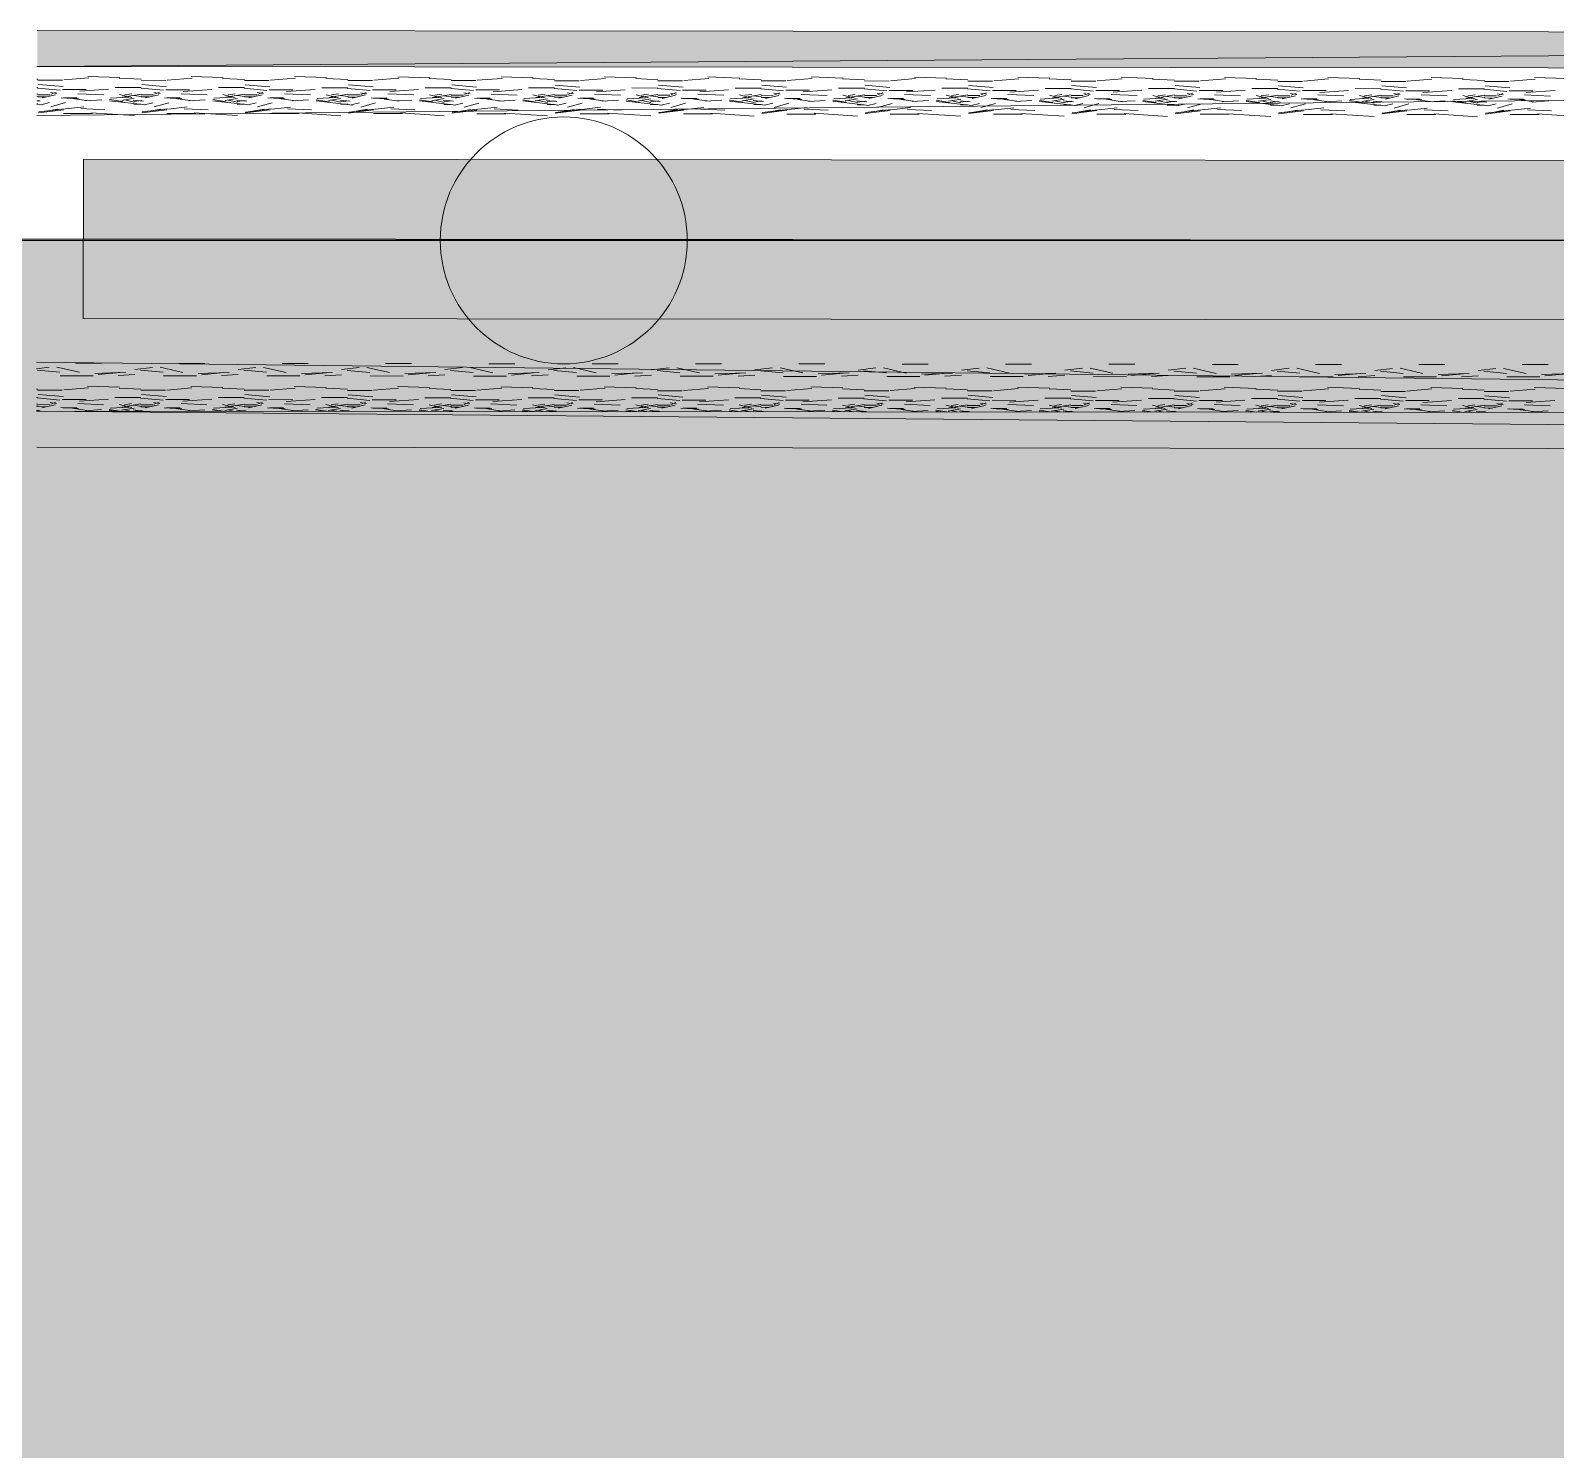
# Model space of a CAD drawing. Header units: inches. Extents: x -957 to 3394, y -3 to 3008.
# Drawn here: x 622.55 to 637.29, y 2172.7 to 2186.42 of the extents above; entities that cross this region are included whole.
import ezdxf

# ---------------------------------------------------------------- set-up
doc = ezdxf.new("R2010")
doc.units = ezdxf.units.IN
doc.header["$MEASUREMENT"] = 0
for name, color, linetype in [('hatches', 7, 'Continuous'), ('PDF_0', 7, 'Continuous'), ('PDF_GROUND', 7, 'Continuous')]:
    doc.layers.add(name, color=color, linetype=linetype)

msp = doc.modelspace()

# ---------------------------------------------------------------- hatches: boundary and pattern name
at = {"layer": 'hatches', "true_color": 0x000000}
h = msp.add_hatch(color=18, dxfattribs=at)
h.dxf.hatch_style = 1
h.paths.add_polyline_path([(423.822, 2184.391), (423.822, 1866.726), (660.591, 1866.726), (660.591, 2184.391)])
h.paths.add_polyline_path([(648.591, 2172.391), (648.591, 1878.726), (435.822, 1878.726), (435.822, 2172.391)], flags=16)

# ---------------------------------------------------------------- linework, layer by layer
at = {"layer": 'PDF_0', "lineweight": 0}
for points in [[(622.614, 2186.421), (666.447, 2186.383), (622.614, 2186.071)], [(622.61, 2186.071), (666.447, 2186.034), (622.609, 2185.599)], [(622.61, 2185.95), (622.619, 2185.95)], [(622.619, 2185.94), (622.859, 2185.939)], [(622.872, 2185.942), (623.112, 2185.962)], [(623.103, 2185.977), (623.413, 2185.967)], [(623.408, 2185.959), (623.618, 2185.949)], [(623.618, 2185.939), (623.858, 2185.938)], [(623.871, 2185.941), (624.111, 2185.961)], [(624.102, 2185.976), (624.412, 2185.966)], [(624.407, 2185.958), (624.617, 2185.948)], [(624.617, 2185.938), (624.856, 2185.938)], [(624.87, 2185.94), (625.11, 2185.96)], [(625.101, 2185.975), (625.411, 2185.965)], [(625.406, 2185.958), (625.616, 2185.947)], [(625.616, 2185.937), (625.855, 2185.937)], [(625.869, 2185.94), (626.109, 2185.959)], [(626.1, 2185.974), (626.409, 2185.964)], [(626.405, 2185.957), (626.615, 2185.947)], [(626.615, 2185.936), (626.854, 2185.936)], [(626.868, 2185.939), (627.108, 2185.958)], [(627.099, 2185.973), (627.408, 2185.963)], [(627.404, 2185.956), (627.614, 2185.946)], [(627.614, 2185.935), (627.853, 2185.935)], [(627.867, 2185.938), (628.107, 2185.958)], [(628.098, 2185.973), (628.407, 2185.962)], [(628.403, 2185.955), (628.613, 2185.945)], [(628.613, 2185.934), (628.852, 2185.934)], [(628.866, 2185.937), (629.106, 2185.957)], [(629.097, 2185.972), (629.406, 2185.961)], [(629.402, 2185.954), (629.612, 2185.944)], [(629.612, 2185.934), (629.851, 2185.933)], [(629.865, 2185.936), (630.105, 2185.956)], [(630.096, 2185.971), (630.405, 2185.961)], [(630.401, 2185.953), (630.611, 2185.943)], [(630.611, 2185.933), (630.85, 2185.932)], [(630.864, 2185.935), (631.104, 2185.955)], [(631.095, 2185.97), (631.404, 2185.96)], [(631.4, 2185.952), (631.61, 2185.942)], [(631.61, 2185.932), (631.849, 2185.932)], [(631.863, 2185.934), (632.103, 2185.954)], [(632.094, 2185.969), (632.403, 2185.959)], [(632.399, 2185.952), (632.609, 2185.942)], [(632.609, 2185.931), (632.848, 2185.931)], [(632.862, 2185.934), (633.102, 2185.953)], [(633.093, 2185.968), (633.402, 2185.958)], [(633.398, 2185.951), (633.608, 2185.941)], [(633.608, 2185.93), (633.847, 2185.93)], [(633.861, 2185.933), (634.101, 2185.952)], [(634.092, 2185.967), (634.401, 2185.957)], [(634.397, 2185.95), (634.607, 2185.94)], [(634.607, 2185.929), (634.846, 2185.929)], [(634.86, 2185.932), (635.1, 2185.952)], [(635.091, 2185.967), (635.4, 2185.956)], [(635.396, 2185.949), (635.606, 2185.939)], [(635.606, 2185.928), (635.845, 2185.928)], [(635.859, 2185.931), (636.099, 2185.951)], [(636.09, 2185.966), (636.399, 2185.955)], [(636.395, 2185.948), (636.605, 2185.938)], [(636.605, 2185.928), (636.844, 2185.927)], [(636.858, 2185.93), (637.098, 2185.95)], [(637.089, 2185.965), (637.398, 2185.955)], [(622.609, 2185.87), (622.619, 2185.87)], [(622.609, 2185.805), (622.62, 2185.807)], [(622.609, 2185.786), (622.625, 2185.784)], [(622.835, 2185.844), (622.616, 2185.864)], [(622.619, 2185.8), (622.739, 2185.799)], [(622.619, 2185.779), (622.699, 2185.779)], [(622.626, 2185.898), (622.866, 2185.878)], [(622.791, 2185.799), (622.661, 2185.769)], [(622.743, 2185.821), (622.803, 2185.811)], [(622.798, 2185.825), (622.748, 2185.805)], [(622.845, 2185.771), (623.015, 2185.761)], [(622.858, 2185.849), (623.088, 2185.849)], [(622.868, 2185.769), (622.998, 2185.769)], [(622.976, 2185.761), (623.116, 2185.741)], [(623.008, 2185.809), (623.258, 2185.799)], [(623.025, 2185.833), (623.304, 2185.852)], [(623.322, 2185.766), (623.501, 2185.776)], [(623.368, 2185.869), (623.618, 2185.869)], [(623.411, 2185.802), (623.53, 2185.772)], [(623.433, 2185.745), (623.553, 2185.765)], [(623.44, 2185.776), (623.619, 2185.806)], [(623.46, 2185.799), (623.53, 2185.809)], [(623.544, 2185.793), (623.624, 2185.783)], [(623.834, 2185.843), (623.615, 2185.863)], [(623.618, 2185.799), (623.738, 2185.799)], [(623.618, 2185.779), (623.698, 2185.779)], [(623.625, 2185.897), (623.865, 2185.877)], [(623.79, 2185.799), (623.66, 2185.769)], [(623.742, 2185.82), (623.802, 2185.811)], [(623.797, 2185.824), (623.747, 2185.804)], [(623.844, 2185.77), (624.014, 2185.76)], [(623.857, 2185.848), (624.087, 2185.848)], [(623.867, 2185.769), (623.997, 2185.768)], [(623.975, 2185.76), (624.115, 2185.74)], [(624.007, 2185.809), (624.257, 2185.798)], [(624.024, 2185.832), (624.303, 2185.851)], [(624.321, 2185.765), (624.5, 2185.775)], [(624.367, 2185.868), (624.617, 2185.868)], [(624.41, 2185.801), (624.529, 2185.771)], [(624.432, 2185.744), (624.552, 2185.764)], [(624.439, 2185.775), (624.618, 2185.805)], [(624.459, 2185.798), (624.529, 2185.808)], [(624.543, 2185.792), (624.623, 2185.782)], [(624.833, 2185.842), (624.614, 2185.862)], [(624.617, 2185.798), (624.737, 2185.798)], [(624.617, 2185.778), (624.697, 2185.778)], [(624.624, 2185.896), (624.864, 2185.876)], [(624.789, 2185.798), (624.659, 2185.768)], [(624.741, 2185.82), (624.801, 2185.81)], [(624.796, 2185.823), (624.746, 2185.803)], [(624.843, 2185.769), (625.013, 2185.759)], [(624.856, 2185.848), (625.086, 2185.847)], [(624.866, 2185.768), (624.996, 2185.768)], [(624.974, 2185.759), (625.114, 2185.739)], [(625.006, 2185.808), (625.256, 2185.797)], [(625.023, 2185.831), (625.302, 2185.85)], [(625.32, 2185.764), (625.499, 2185.774)], [(625.366, 2185.867), (625.616, 2185.867)], [(625.409, 2185.8), (625.528, 2185.77)], [(625.431, 2185.743), (625.551, 2185.763)], [(625.438, 2185.774), (625.617, 2185.804)], [(625.458, 2185.797), (625.527, 2185.807)], [(625.542, 2185.791), (625.622, 2185.781)], [(625.832, 2185.841), (625.613, 2185.861)], [(625.616, 2185.797), (625.736, 2185.797)], [(625.616, 2185.777), (625.696, 2185.777)], [(625.623, 2185.895), (625.863, 2185.875)], [(625.788, 2185.797), (625.658, 2185.767)], [(625.74, 2185.819), (625.8, 2185.809)], [(625.795, 2185.822), (625.745, 2185.803)], [(625.842, 2185.768), (626.012, 2185.758)], [(625.855, 2185.847), (626.085, 2185.847)], [(625.865, 2185.767), (625.995, 2185.767)], [(625.973, 2185.758), (626.113, 2185.738)], [(626.005, 2185.807), (626.255, 2185.797)], [(626.022, 2185.83), (626.301, 2185.85)], [(626.319, 2185.763), (626.498, 2185.773)], [(626.365, 2185.866), (626.615, 2185.866)], [(626.407, 2185.799), (626.527, 2185.769)], [(626.43, 2185.742), (626.55, 2185.762)], [(626.437, 2185.773), (626.616, 2185.803)], [(626.457, 2185.796), (626.526, 2185.806)], [(626.541, 2185.79), (626.621, 2185.78)], [(626.831, 2185.84), (626.612, 2185.861)], [(626.615, 2185.796), (626.735, 2185.796)], [(626.615, 2185.776), (626.695, 2185.776)], [(626.622, 2185.894), (626.862, 2185.874)], [(626.787, 2185.796), (626.657, 2185.766)], [(626.739, 2185.818), (626.799, 2185.808)], [(626.794, 2185.822), (626.744, 2185.802)], [(626.841, 2185.767), (627.011, 2185.757)], [(626.854, 2185.846), (627.084, 2185.846)], [(626.864, 2185.766), (626.994, 2185.766)], [(626.972, 2185.758), (627.112, 2185.737)], [(627.004, 2185.806), (627.254, 2185.796)], [(627.021, 2185.829), (627.3, 2185.849)], [(627.318, 2185.762), (627.497, 2185.772)], [(627.364, 2185.865), (627.614, 2185.865)], [(627.406, 2185.798), (627.526, 2185.768)], [(627.429, 2185.742), (627.549, 2185.761)], [(627.435, 2185.773), (627.615, 2185.802)], [(627.456, 2185.795), (627.525, 2185.805)], [(627.54, 2185.789), (627.62, 2185.779)], [(627.83, 2185.839), (627.611, 2185.86)], [(627.614, 2185.795), (627.733, 2185.795)], [(627.614, 2185.775), (627.694, 2185.775)], [(627.621, 2185.893), (627.861, 2185.873)], [(627.786, 2185.795), (627.656, 2185.765)], [(627.738, 2185.817), (627.798, 2185.807)], [(627.793, 2185.821), (627.743, 2185.801)], [(627.84, 2185.767), (628.01, 2185.757)], [(627.853, 2185.845), (628.083, 2185.845)], [(627.863, 2185.765), (627.993, 2185.765)], [(627.971, 2185.757), (628.111, 2185.737)], [(628.003, 2185.805), (628.253, 2185.795)], [(628.02, 2185.828), (628.299, 2185.848)], [(628.317, 2185.761), (628.496, 2185.771)], [(628.363, 2185.865), (628.613, 2185.864)], [(628.405, 2185.798), (628.525, 2185.768)], [(628.428, 2185.741), (628.548, 2185.76)], [(628.435, 2185.772), (628.614, 2185.802)], [(628.455, 2185.794), (628.524, 2185.804)], [(628.539, 2185.789), (628.619, 2185.778)], [(628.829, 2185.839), (628.61, 2185.859)], [(628.613, 2185.794), (628.732, 2185.794)], [(628.613, 2185.774), (628.693, 2185.774)], [(628.62, 2185.893), (628.86, 2185.872)], [(628.785, 2185.794), (628.655, 2185.764)], [(628.737, 2185.816), (628.797, 2185.806)], [(628.792, 2185.82), (628.742, 2185.8)], [(628.839, 2185.766), (629.009, 2185.756)], [(628.852, 2185.844), (629.082, 2185.844)], [(628.862, 2185.764), (628.992, 2185.764)], [(628.97, 2185.756), (629.11, 2185.736)], [(629.002, 2185.804), (629.252, 2185.794)], [(629.019, 2185.827), (629.298, 2185.847)], [(629.316, 2185.761), (629.495, 2185.77)], [(629.362, 2185.864), (629.612, 2185.864)], [(629.404, 2185.797), (629.524, 2185.767)], [(629.427, 2185.74), (629.547, 2185.76)], [(629.434, 2185.771), (629.613, 2185.801)], [(629.454, 2185.794), (629.523, 2185.803)], [(629.538, 2185.788), (629.618, 2185.778)], [(629.828, 2185.838), (629.609, 2185.858)], [(629.612, 2185.794), (629.731, 2185.793)], [(629.612, 2185.774), (629.692, 2185.773)], [(629.619, 2185.892), (629.859, 2185.872)], [(629.784, 2185.793), (629.654, 2185.763)], [(629.736, 2185.815), (629.796, 2185.805)], [(629.791, 2185.819), (629.741, 2185.799)], [(629.838, 2185.765), (630.008, 2185.755)], [(629.851, 2185.843), (630.081, 2185.843)], [(629.861, 2185.763), (629.991, 2185.763)], [(629.969, 2185.755), (630.109, 2185.735)], [(630.001, 2185.803), (630.251, 2185.793)], [(630.018, 2185.827), (630.297, 2185.846)], [(630.315, 2185.76), (630.494, 2185.77)], [(630.361, 2185.863), (630.611, 2185.863)], [(630.403, 2185.796), (630.523, 2185.766)], [(630.426, 2185.739), (630.546, 2185.759)], [(630.433, 2185.77), (630.612, 2185.8)], [(630.453, 2185.793), (630.522, 2185.803)], [(630.537, 2185.787), (630.617, 2185.777)], [(630.827, 2185.837), (630.608, 2185.857)], [(630.611, 2185.793), (630.73, 2185.793)], [(630.611, 2185.773), (630.69, 2185.773)], [(630.618, 2185.891), (630.858, 2185.871)], [(630.783, 2185.793), (630.653, 2185.763)], [(630.735, 2185.814), (630.795, 2185.805)], [(630.79, 2185.818), (630.74, 2185.798)], [(630.837, 2185.764), (631.007, 2185.754)], [(630.85, 2185.842), (631.08, 2185.842)], [(630.86, 2185.763), (630.99, 2185.763)], [(631, 2185.803), (631.25, 2185.792)], [(631.017, 2185.826), (631.296, 2185.845)], [(631.314, 2185.759), (631.493, 2185.769)], [(631.36, 2185.862), (631.61, 2185.862)], [(631.402, 2185.795), (631.522, 2185.765)], [(631.425, 2185.738), (631.545, 2185.758)], [(631.432, 2185.769), (631.611, 2185.799)], [(631.452, 2185.792), (631.521, 2185.802)], [(631.536, 2185.786), (631.616, 2185.776)], [(631.826, 2185.836), (631.607, 2185.856)], [(631.61, 2185.792), (631.729, 2185.792)], [(631.61, 2185.772), (631.689, 2185.772)], [(631.617, 2185.89), (631.857, 2185.87)], [(631.782, 2185.792), (631.652, 2185.762)], [(631.734, 2185.814), (631.794, 2185.804)], [(631.789, 2185.817), (631.739, 2185.797)], [(631.836, 2185.763), (632.006, 2185.753)], [(631.849, 2185.842), (632.079, 2185.841)], [(631.859, 2185.762), (631.989, 2185.762)], [(631.999, 2185.802), (632.249, 2185.791)], [(632.016, 2185.825), (632.295, 2185.844)], [(632.312, 2185.758), (632.492, 2185.768)], [(632.359, 2185.861), (632.609, 2185.861)], [(632.401, 2185.794), (632.521, 2185.764)], [(632.424, 2185.737), (632.544, 2185.757)], [(632.431, 2185.768), (632.61, 2185.798)], [(632.451, 2185.791), (632.52, 2185.801)], [(632.535, 2185.785), (632.615, 2185.775)], [(632.825, 2185.835), (632.605, 2185.855)], [(632.609, 2185.791), (632.728, 2185.791)], [(632.609, 2185.771), (632.688, 2185.771)], [(632.616, 2185.889), (632.856, 2185.869)], [(632.781, 2185.791), (632.651, 2185.761)], [(632.733, 2185.813), (632.793, 2185.803)], [(632.788, 2185.816), (632.738, 2185.797)], [(632.835, 2185.762), (633.005, 2185.752)], [(632.848, 2185.841), (633.078, 2185.841)], [(632.858, 2185.761), (632.988, 2185.761)], [(632.998, 2185.801), (633.248, 2185.791)], [(633.015, 2185.824), (633.294, 2185.844)], [(633.311, 2185.757), (633.491, 2185.767)], [(633.358, 2185.86), (633.608, 2185.86)], [(633.4, 2185.793), (633.52, 2185.763)], [(633.423, 2185.736), (633.543, 2185.756)], [(633.43, 2185.767), (633.609, 2185.797)], [(633.45, 2185.79), (633.519, 2185.8)], [(633.534, 2185.784), (633.614, 2185.774)], [(633.824, 2185.834), (633.604, 2185.855)], [(633.607, 2185.77), (633.687, 2185.77)], [(633.608, 2185.79), (633.727, 2185.79)], [(633.615, 2185.888), (633.855, 2185.868)], [(633.78, 2185.79), (633.65, 2185.76)], [(633.732, 2185.812), (633.792, 2185.802)], [(633.787, 2185.816), (633.737, 2185.796)], [(633.834, 2185.761), (634.004, 2185.751)], [(633.847, 2185.84), (634.077, 2185.84)], [(633.857, 2185.76), (633.987, 2185.76)], [(633.997, 2185.8), (634.247, 2185.79)], [(634.014, 2185.823), (634.293, 2185.843)], [(634.31, 2185.756), (634.49, 2185.766)], [(634.357, 2185.859), (634.607, 2185.859)], [(634.399, 2185.792), (634.519, 2185.762)], [(634.422, 2185.736), (634.542, 2185.755)], [(634.429, 2185.767), (634.608, 2185.796)], [(634.448, 2185.789), (634.518, 2185.799)], [(634.533, 2185.783), (634.613, 2185.773)], [(634.823, 2185.833), (634.603, 2185.854)], [(634.606, 2185.769), (634.686, 2185.769)], [(634.607, 2185.789), (634.726, 2185.789)], [(634.614, 2185.887), (634.854, 2185.867)], [(634.779, 2185.789), (634.649, 2185.759)], [(634.731, 2185.811), (634.791, 2185.801)], [(634.786, 2185.815), (634.736, 2185.795)], [(634.833, 2185.761), (635.003, 2185.751)], [(634.846, 2185.839), (635.076, 2185.839)], [(634.856, 2185.759), (634.986, 2185.759)], [(634.996, 2185.799), (635.246, 2185.789)], [(635.013, 2185.822), (635.292, 2185.842)], [(635.309, 2185.755), (635.489, 2185.765)], [(635.356, 2185.859), (635.606, 2185.858)], [(635.398, 2185.792), (635.518, 2185.762)], [(635.427, 2185.766), (635.607, 2185.796)], [(635.447, 2185.788), (635.517, 2185.798)], [(635.532, 2185.783), (635.612, 2185.772)], [(635.822, 2185.833), (635.602, 2185.853)], [(635.605, 2185.788), (635.725, 2185.788)], [(635.605, 2185.768), (635.685, 2185.768)], [(635.613, 2185.887), (635.853, 2185.866)], [(635.778, 2185.788), (635.648, 2185.758)], [(635.73, 2185.81), (635.79, 2185.8)], [(635.785, 2185.814), (635.735, 2185.794)], [(635.832, 2185.76), (636.002, 2185.75)], [(635.845, 2185.838), (636.075, 2185.838)], [(635.855, 2185.758), (635.985, 2185.758)], [(635.995, 2185.798), (636.245, 2185.788)], [(636.012, 2185.821), (636.291, 2185.841)], [(636.308, 2185.755), (636.488, 2185.764)], [(636.355, 2185.858), (636.605, 2185.858)], [(636.397, 2185.791), (636.517, 2185.761)], [(636.426, 2185.765), (636.606, 2185.795)], [(636.446, 2185.788), (636.516, 2185.798)], [(636.531, 2185.782), (636.611, 2185.772)], [(636.821, 2185.832), (636.601, 2185.852)], [(636.604, 2185.788), (636.724, 2185.788)], [(636.604, 2185.768), (636.684, 2185.767)], [(636.612, 2185.886), (636.852, 2185.866)], [(636.777, 2185.787), (636.647, 2185.757)], [(636.729, 2185.809), (636.789, 2185.799)], [(636.784, 2185.813), (636.734, 2185.793)], [(636.831, 2185.759), (637.001, 2185.749)], [(636.844, 2185.837), (637.074, 2185.837)], [(636.854, 2185.757), (636.984, 2185.757)], [(636.994, 2185.797), (637.244, 2185.787)], [(637.011, 2185.821), (637.29, 2185.84)], [(622.628, 2185.745), (622.609, 2185.742), (622.644, 2185.739)], [(622.609, 2185.71), (622.619, 2185.71)], [(622.609, 2185.709), (622.664, 2185.703)], [(622.628, 2185.625), (622.868, 2185.655)], [(622.629, 2185.633), (622.879, 2185.663)], [(622.734, 2185.723), (622.654, 2185.703)], [(622.699, 2185.642), (622.809, 2185.661)], [(622.747, 2185.683), (622.887, 2185.723)], [(622.868, 2185.619), (623.148, 2185.619)], [(622.885, 2185.662), (623.064, 2185.682)], [(623.037, 2185.665), (623.267, 2185.655)], [(623.08, 2185.741), (623.24, 2185.751)], [(623.132, 2185.626), (623.552, 2185.599)], [(623.312, 2185.753), (623.442, 2185.733)], [(623.313, 2185.742), (623.663, 2185.702)], [(623.462, 2185.749), (623.551, 2185.729)], [(623.543, 2185.748), (623.643, 2185.738)], [(623.547, 2185.734), (623.627, 2185.744)], [(623.548, 2185.709), (623.618, 2185.709)], [(623.627, 2185.624), (623.867, 2185.654)], [(623.628, 2185.633), (623.878, 2185.662)], [(623.733, 2185.722), (623.653, 2185.702)], [(623.698, 2185.641), (623.808, 2185.661)], [(623.746, 2185.682), (623.886, 2185.722)], [(623.867, 2185.619), (624.147, 2185.618)], [(623.884, 2185.661), (624.063, 2185.681)], [(624.036, 2185.664), (624.266, 2185.654)], [(624.079, 2185.74), (624.239, 2185.75)], [(624.131, 2185.625), (624.551, 2185.598)], [(624.311, 2185.752), (624.441, 2185.732)], [(624.312, 2185.741), (624.662, 2185.701)], [(624.461, 2185.748), (624.55, 2185.728)], [(624.542, 2185.747), (624.642, 2185.737)], [(624.547, 2185.733), (624.626, 2185.743)], [(624.547, 2185.708), (624.617, 2185.708)], [(624.626, 2185.623), (624.866, 2185.653)], [(624.627, 2185.632), (624.877, 2185.662)], [(624.732, 2185.721), (624.652, 2185.701)], [(624.697, 2185.64), (624.807, 2185.66)], [(624.745, 2185.681), (624.885, 2185.721)], [(624.866, 2185.618), (625.146, 2185.618)], [(624.883, 2185.661), (625.062, 2185.68)], [(625.035, 2185.663), (625.265, 2185.653)], [(625.078, 2185.739), (625.238, 2185.749)], [(625.13, 2185.624), (625.55, 2185.597)], [(625.31, 2185.751), (625.44, 2185.731)], [(625.311, 2185.741), (625.661, 2185.7)], [(625.46, 2185.747), (625.549, 2185.727)], [(625.541, 2185.747), (625.641, 2185.736)], [(625.546, 2185.732), (625.625, 2185.742)], [(625.546, 2185.707), (625.616, 2185.707)], [(625.625, 2185.622), (625.865, 2185.652)], [(625.626, 2185.631), (625.876, 2185.661)], [(625.731, 2185.72), (625.651, 2185.701)], [(625.696, 2185.639), (625.806, 2185.659)], [(625.744, 2185.68), (625.884, 2185.72)], [(625.865, 2185.617), (626.145, 2185.617)], [(625.882, 2185.66), (626.061, 2185.679)], [(626.034, 2185.663), (626.264, 2185.652)], [(626.077, 2185.739), (626.237, 2185.748)], [(626.129, 2185.623), (626.549, 2185.596)], [(626.309, 2185.75), (626.439, 2185.73)], [(626.31, 2185.74), (626.66, 2185.699)], [(626.459, 2185.746), (626.548, 2185.726)], [(626.54, 2185.746), (626.64, 2185.736)], [(626.545, 2185.732), (626.624, 2185.742)], [(626.545, 2185.706), (626.615, 2185.706)], [(626.624, 2185.622), (626.864, 2185.651)], [(626.625, 2185.63), (626.875, 2185.66)], [(626.73, 2185.719), (626.65, 2185.7)], [(626.695, 2185.638), (626.805, 2185.658)], [(626.743, 2185.679), (626.883, 2185.719)], [(626.864, 2185.616), (627.144, 2185.616)], [(626.881, 2185.659), (627.06, 2185.679)], [(627.033, 2185.662), (627.263, 2185.651)], [(627.076, 2185.738), (627.236, 2185.748)], [(627.128, 2185.622), (627.548, 2185.595)], [(627.308, 2185.749), (627.438, 2185.729)], [(627.309, 2185.739), (627.658, 2185.698)], [(627.458, 2185.745), (627.547, 2185.725)], [(627.539, 2185.745), (627.639, 2185.735)], [(627.544, 2185.731), (627.623, 2185.741)], [(627.544, 2185.705), (627.614, 2185.705)], [(627.623, 2185.621), (627.863, 2185.65)], [(627.624, 2185.629), (627.874, 2185.659)], [(627.729, 2185.719), (627.649, 2185.699)], [(627.694, 2185.637), (627.804, 2185.657)], [(627.742, 2185.678), (627.882, 2185.718)], [(627.863, 2185.615), (628.143, 2185.615)], [(627.88, 2185.658), (628.059, 2185.678)], [(628.032, 2185.661), (628.262, 2185.651)], [(628.075, 2185.737), (628.235, 2185.747)], [(628.127, 2185.621), (628.547, 2185.594)], [(628.307, 2185.749), (628.437, 2185.729)], [(628.308, 2185.738), (628.657, 2185.698)], [(628.457, 2185.744), (628.546, 2185.724)], [(628.538, 2185.744), (628.638, 2185.734)], [(628.542, 2185.73), (628.622, 2185.74)], [(628.543, 2185.705), (628.613, 2185.705)], [(628.622, 2185.62), (628.862, 2185.65)], [(628.623, 2185.628), (628.873, 2185.658)], [(628.728, 2185.718), (628.648, 2185.698)], [(628.693, 2185.636), (628.803, 2185.656)], [(628.741, 2185.677), (628.881, 2185.717)], [(628.862, 2185.614), (629.142, 2185.614)], [(628.879, 2185.657), (629.058, 2185.677)], [(629.031, 2185.66), (629.261, 2185.65)], [(629.074, 2185.736), (629.234, 2185.746)], [(629.126, 2185.621), (629.546, 2185.593)], [(629.306, 2185.748), (629.436, 2185.728)], [(629.307, 2185.737), (629.656, 2185.697)], [(629.456, 2185.743), (629.545, 2185.723)], [(629.537, 2185.743), (629.637, 2185.733)], [(629.541, 2185.729), (629.621, 2185.739)], [(629.542, 2185.704), (629.612, 2185.704)], [(629.621, 2185.619), (629.861, 2185.649)], [(629.622, 2185.627), (629.872, 2185.657)], [(629.727, 2185.717), (629.647, 2185.697)], [(629.692, 2185.635), (629.802, 2185.655)], [(629.74, 2185.677), (629.88, 2185.717)], [(629.861, 2185.613), (630.141, 2185.613)], [(629.878, 2185.656), (630.057, 2185.676)], [(630.03, 2185.659), (630.26, 2185.649)], [(630.073, 2185.735), (630.233, 2185.745)], [(630.125, 2185.62), (630.545, 2185.593)], [(630.305, 2185.747), (630.435, 2185.727)], [(630.306, 2185.736), (630.655, 2185.696)], [(630.455, 2185.743), (630.544, 2185.723)], [(630.536, 2185.742), (630.636, 2185.732)], [(630.54, 2185.728), (630.62, 2185.738)], [(630.541, 2185.703), (630.61, 2185.703)], [(630.62, 2185.618), (630.86, 2185.648)], [(630.621, 2185.627), (630.871, 2185.656)], [(630.726, 2185.716), (630.646, 2185.696)], [(630.691, 2185.635), (630.801, 2185.655)], [(630.739, 2185.676), (630.879, 2185.716)], [(630.86, 2185.613), (631.14, 2185.612)], [(630.877, 2185.655), (631.056, 2185.675)], [(630.968, 2185.754), (631.108, 2185.734)], [(631.029, 2185.658), (631.259, 2185.648)], [(631.072, 2185.734), (631.232, 2185.744)], [(631.124, 2185.619), (631.544, 2185.592)], [(631.304, 2185.746), (631.434, 2185.726)], [(631.305, 2185.735), (631.654, 2185.695)], [(631.454, 2185.742), (631.543, 2185.722)], [(631.535, 2185.741), (631.635, 2185.731)], [(631.539, 2185.727), (631.619, 2185.737)], [(631.54, 2185.702), (631.609, 2185.702)], [(631.619, 2185.617), (631.859, 2185.647)], [(631.62, 2185.626), (631.87, 2185.656)], [(631.725, 2185.715), (631.645, 2185.695)], [(631.69, 2185.634), (631.8, 2185.654)], [(631.738, 2185.675), (631.878, 2185.715)], [(631.859, 2185.612), (632.139, 2185.612)], [(631.876, 2185.655), (632.055, 2185.674)], [(631.967, 2185.753), (632.107, 2185.733)], [(632.028, 2185.657), (632.258, 2185.647)], [(632.071, 2185.734), (632.231, 2185.743)], [(632.123, 2185.618), (632.543, 2185.591)], [(632.303, 2185.745), (632.433, 2185.725)], [(632.304, 2185.735), (632.653, 2185.694)], [(632.453, 2185.741), (632.542, 2185.721)], [(632.534, 2185.741), (632.634, 2185.73)], [(632.538, 2185.726), (632.618, 2185.736)], [(632.539, 2185.701), (632.608, 2185.701)], [(632.618, 2185.616), (632.858, 2185.646)], [(632.619, 2185.625), (632.869, 2185.655)], [(632.724, 2185.714), (632.644, 2185.695)], [(632.689, 2185.633), (632.799, 2185.653)], [(632.737, 2185.674), (632.877, 2185.714)], [(632.858, 2185.611), (633.138, 2185.611)], [(632.874, 2185.654), (633.054, 2185.673)], [(632.966, 2185.752), (633.106, 2185.732)], [(633.027, 2185.657), (633.257, 2185.646)], [(633.07, 2185.733), (633.23, 2185.742)], [(633.122, 2185.617), (633.542, 2185.59)], [(633.302, 2185.744), (633.432, 2185.724)], [(633.303, 2185.734), (633.652, 2185.693)], [(633.452, 2185.74), (633.541, 2185.72)], [(633.533, 2185.74), (633.633, 2185.73)], [(633.537, 2185.726), (633.617, 2185.736)], [(633.538, 2185.7), (633.607, 2185.7)], [(633.617, 2185.616), (633.857, 2185.645)], [(633.618, 2185.624), (633.868, 2185.654)], [(633.723, 2185.713), (633.643, 2185.694)], [(633.688, 2185.632), (633.798, 2185.652)], [(633.736, 2185.673), (633.876, 2185.713)], [(633.857, 2185.61), (634.137, 2185.61)], [(633.873, 2185.653), (634.053, 2185.673)], [(633.965, 2185.752), (634.105, 2185.731)], [(634.026, 2185.656), (634.256, 2185.646)], [(634.069, 2185.732), (634.229, 2185.742)], [(634.121, 2185.616), (634.541, 2185.589)], [(634.301, 2185.743), (634.431, 2185.723)], [(634.302, 2185.733), (634.651, 2185.692)], [(634.451, 2185.739), (634.54, 2185.719)], [(634.532, 2185.739), (634.632, 2185.729)], [(634.536, 2185.725), (634.616, 2185.735)], [(634.537, 2185.7), (634.606, 2185.699)], [(634.616, 2185.615), (634.856, 2185.644)], [(634.617, 2185.623), (634.867, 2185.653)], [(634.722, 2185.713), (634.642, 2185.693)], [(634.687, 2185.631), (634.797, 2185.651)], [(634.735, 2185.672), (634.875, 2185.712)], [(634.856, 2185.609), (635.136, 2185.609)], [(634.872, 2185.652), (635.052, 2185.672)], [(634.964, 2185.751), (635.104, 2185.731)], [(635.025, 2185.655), (635.255, 2185.645)], [(635.068, 2185.731), (635.228, 2185.741)], [(635.12, 2185.615), (635.54, 2185.588)], [(635.3, 2185.743), (635.43, 2185.723)], [(635.301, 2185.732), (635.65, 2185.692)], [(635.421, 2185.735), (635.541, 2185.755)], [(635.449, 2185.738), (635.539, 2185.718)], [(635.531, 2185.738), (635.631, 2185.728)], [(635.535, 2185.724), (635.615, 2185.734)], [(635.536, 2185.699), (635.605, 2185.699)], [(635.615, 2185.614), (635.855, 2185.644)], [(635.616, 2185.622), (635.866, 2185.652)], [(635.721, 2185.712), (635.641, 2185.692)], [(635.686, 2185.63), (635.796, 2185.65)], [(635.734, 2185.671), (635.874, 2185.711)], [(635.855, 2185.608), (636.135, 2185.608)], [(635.871, 2185.651), (636.051, 2185.671)], [(635.963, 2185.75), (636.103, 2185.73)], [(636.024, 2185.654), (636.254, 2185.644)], [(636.067, 2185.73), (636.227, 2185.74)], [(636.119, 2185.615), (636.539, 2185.587)], [(636.299, 2185.742), (636.429, 2185.722)], [(636.3, 2185.731), (636.649, 2185.691)], [(636.42, 2185.734), (636.54, 2185.754)], [(636.448, 2185.737), (636.538, 2185.718)], [(636.53, 2185.737), (636.63, 2185.727)], [(636.534, 2185.723), (636.614, 2185.733)], [(636.535, 2185.698), (636.604, 2185.698)], [(636.614, 2185.613), (636.854, 2185.643)], [(636.615, 2185.621), (636.865, 2185.651)], [(636.72, 2185.711), (636.64, 2185.691)], [(636.685, 2185.629), (636.795, 2185.649)], [(636.733, 2185.671), (636.873, 2185.711)], [(636.854, 2185.608), (637.134, 2185.607)], [(636.87, 2185.65), (637.05, 2185.67)], [(636.962, 2185.749), (637.102, 2185.729)], [(637.023, 2185.653), (637.253, 2185.643)], [(637.066, 2185.729), (637.226, 2185.739)], [(637.118, 2185.614), (637.538, 2185.587)], [(397.222, 2184.599), (661.252, 2184.373)], [(622.607, 2182.74), (666.444, 2182.703), (622.607, 2183.212)], [(622.607, 2183.15), (622.73, 2183.164)], [(622.613, 2183.137), (622.833, 2183.117)], [(622.803, 2183.165), (623.023, 2183.115)], [(622.986, 2183.202), (623.236, 2183.202)], [(623.171, 2183.105), (623.471, 2183.115)], [(623.205, 2183.093), (623.415, 2183.113)], [(623.559, 2183.143), (623.729, 2183.163)], [(623.612, 2183.136), (623.832, 2183.116)], [(623.802, 2183.164), (624.022, 2183.114)], [(623.985, 2183.201), (624.235, 2183.201)], [(624.17, 2183.104), (624.47, 2183.114)], [(624.204, 2183.092), (624.414, 2183.112)], [(624.558, 2183.143), (624.728, 2183.162)], [(624.611, 2183.135), (624.831, 2183.115)], [(624.801, 2183.163), (625.021, 2183.113)], [(624.984, 2183.2), (625.234, 2183.2)], [(625.169, 2183.104), (625.469, 2183.113)], [(625.203, 2183.091), (625.413, 2183.111)], [(625.557, 2183.142), (625.727, 2183.162)], [(625.61, 2183.134), (625.83, 2183.114)], [(625.8, 2183.162), (626.02, 2183.112)], [(625.983, 2183.199), (626.233, 2183.199)], [(626.168, 2183.103), (626.468, 2183.112)], [(626.202, 2183.09), (626.412, 2183.11)], [(626.556, 2183.141), (626.726, 2183.161)], [(626.609, 2183.133), (626.829, 2183.113)], [(626.799, 2183.162), (627.019, 2183.111)], [(626.982, 2183.198), (627.232, 2183.198)], [(627.167, 2183.102), (627.467, 2183.112)], [(627.201, 2183.089), (627.411, 2183.109)], [(627.555, 2183.14), (627.725, 2183.16)], [(627.608, 2183.132), (627.828, 2183.112)], [(627.798, 2183.161), (628.018, 2183.111)], [(627.981, 2183.198), (628.231, 2183.197)], [(628.166, 2183.101), (628.466, 2183.111)], [(628.2, 2183.089), (628.41, 2183.109)], [(628.554, 2183.139), (628.724, 2183.159)], [(628.607, 2183.132), (628.827, 2183.111)], [(628.797, 2183.16), (629.017, 2183.11)], [(628.98, 2183.197), (629.23, 2183.197)], [(629.165, 2183.1), (629.465, 2183.11)], [(629.199, 2183.088), (629.409, 2183.108)], [(629.553, 2183.138), (629.723, 2183.158)], [(629.606, 2183.131), (629.826, 2183.111)], [(629.796, 2183.159), (630.016, 2183.109)], [(629.979, 2183.196), (630.229, 2183.196)], [(630.164, 2183.099), (630.464, 2183.109)], [(630.198, 2183.087), (630.408, 2183.107)], [(630.552, 2183.137), (630.722, 2183.157)], [(630.605, 2183.13), (630.825, 2183.11)], [(630.795, 2183.158), (631.015, 2183.108)], [(630.978, 2183.195), (631.228, 2183.195)], [(631.163, 2183.098), (631.463, 2183.108)], [(631.197, 2183.086), (631.407, 2183.106)], [(631.551, 2183.137), (631.721, 2183.156)], [(631.604, 2183.129), (631.824, 2183.109)], [(631.794, 2183.157), (632.014, 2183.107)], [(631.977, 2183.194), (632.227, 2183.194)], [(632.162, 2183.098), (632.462, 2183.107)], [(632.196, 2183.085), (632.406, 2183.105)], [(632.55, 2183.136), (632.72, 2183.156)], [(632.603, 2183.128), (632.823, 2183.108)], [(632.793, 2183.156), (633.013, 2183.106)], [(632.976, 2183.193), (633.226, 2183.193)], [(633.161, 2183.097), (633.461, 2183.106)], [(633.195, 2183.084), (633.405, 2183.104)], [(633.549, 2183.135), (633.719, 2183.155)], [(633.602, 2183.127), (633.822, 2183.107)], [(633.792, 2183.156), (634.012, 2183.105)], [(633.975, 2183.192), (634.225, 2183.192)], [(634.16, 2183.096), (634.46, 2183.106)], [(634.194, 2183.083), (634.404, 2183.103)], [(634.548, 2183.134), (634.718, 2183.154)], [(634.601, 2183.126), (634.821, 2183.106)], [(634.791, 2183.155), (635.011, 2183.105)], [(634.974, 2183.192), (635.224, 2183.191)], [(635.159, 2183.095), (635.459, 2183.105)], [(635.193, 2183.083), (635.403, 2183.103)], [(635.547, 2183.133), (635.717, 2183.153)], [(635.6, 2183.126), (635.82, 2183.105)], [(635.79, 2183.154), (636.01, 2183.104)], [(635.973, 2183.191), (636.223, 2183.191)], [(636.158, 2183.094), (636.458, 2183.104)], [(636.192, 2183.082), (636.402, 2183.102)], [(636.546, 2183.132), (636.716, 2183.152)], [(636.599, 2183.125), (636.819, 2183.105)], [(636.789, 2183.153), (637.009, 2183.103)], [(636.972, 2183.19), (637.222, 2183.19)], [(637.157, 2183.093), (637.457, 2183.103)], [(637.191, 2183.081), (637.401, 2183.101)], [(622.607, 2182.953), (622.617, 2182.953)], [(622.836, 2183.082), (623.156, 2183.082)], [(622.87, 2182.945), (623.109, 2182.965)], [(623.1, 2182.98), (623.41, 2182.97)], [(623.398, 2183.084), (623.557, 2183.093)], [(623.406, 2182.962), (623.616, 2182.952)], [(623.835, 2183.081), (624.155, 2183.081)], [(623.869, 2182.944), (624.108, 2182.964)], [(624.099, 2182.979), (624.409, 2182.969)], [(624.397, 2183.083), (624.556, 2183.093)], [(624.405, 2182.961), (624.615, 2182.951)], [(624.834, 2183.08), (625.154, 2183.08)], [(624.868, 2182.943), (625.107, 2182.963)], [(625.098, 2182.978), (625.408, 2182.968)], [(625.396, 2183.082), (625.555, 2183.092)], [(625.404, 2182.961), (625.614, 2182.951)], [(625.833, 2183.08), (626.153, 2183.079)], [(625.867, 2182.943), (626.106, 2182.962)], [(626.097, 2182.977), (626.407, 2182.967)], [(626.395, 2183.081), (626.554, 2183.091)], [(626.403, 2182.96), (626.613, 2182.95)], [(626.832, 2183.079), (627.152, 2183.078)], [(626.866, 2182.942), (627.105, 2182.961)], [(627.096, 2182.976), (627.406, 2182.966)], [(627.394, 2183.08), (627.553, 2183.09)], [(627.402, 2182.959), (627.612, 2182.949)], [(627.831, 2183.078), (628.151, 2183.078)], [(627.865, 2182.941), (628.104, 2182.961)], [(628.095, 2182.976), (628.405, 2182.965)], [(628.393, 2183.079), (628.552, 2183.089)], [(628.401, 2182.958), (628.611, 2182.948)], [(628.83, 2183.077), (629.15, 2183.077)], [(628.864, 2182.94), (629.103, 2182.96)], [(629.094, 2182.975), (629.404, 2182.964)], [(629.392, 2183.079), (629.551, 2183.088)], [(629.4, 2182.957), (629.609, 2182.947)], [(629.829, 2183.076), (630.149, 2183.076)], [(629.863, 2182.939), (630.102, 2182.959)], [(630.093, 2182.974), (630.403, 2182.964)], [(630.391, 2183.078), (630.55, 2183.087)], [(630.399, 2182.956), (630.608, 2182.946)], [(630.828, 2183.075), (631.148, 2183.075)], [(630.862, 2182.938), (631.101, 2182.958)], [(631.092, 2182.973), (631.402, 2182.963)], [(631.389, 2183.077), (631.549, 2183.087)], [(631.398, 2182.955), (631.607, 2182.945)], [(631.827, 2183.074), (632.147, 2183.074)], [(631.861, 2182.937), (632.1, 2182.957)], [(632.091, 2182.972), (632.401, 2182.962)], [(632.388, 2183.076), (632.548, 2183.086)], [(632.397, 2182.955), (632.606, 2182.945)], [(632.826, 2183.074), (633.146, 2183.073)], [(632.859, 2182.937), (633.099, 2182.956)], [(633.09, 2182.971), (633.4, 2182.961)], [(633.387, 2183.075), (633.547, 2183.085)], [(633.396, 2182.954), (633.605, 2182.944)], [(633.825, 2183.073), (634.145, 2183.072)], [(633.858, 2182.936), (634.098, 2182.955)], [(634.089, 2182.97), (634.399, 2182.96)], [(634.386, 2183.074), (634.546, 2183.084)], [(634.824, 2183.072), (635.144, 2183.072)], [(634.857, 2182.935), (635.097, 2182.955)], [(635.088, 2182.97), (635.398, 2182.959)], [(635.385, 2183.073), (635.545, 2183.083)], [(635.823, 2183.071), (636.143, 2183.071)], [(635.856, 2182.934), (636.096, 2182.954)], [(636.087, 2182.969), (636.397, 2182.958)], [(636.384, 2183.073), (636.544, 2183.082)], [(636.822, 2183.07), (637.142, 2183.07)], [(637.086, 2182.968), (637.396, 2182.958)], [(622.607, 2182.873), (622.616, 2182.873)], [(622.607, 2182.808), (622.618, 2182.81)], [(622.833, 2182.847), (622.613, 2182.867)], [(622.616, 2182.943), (622.856, 2182.942)], [(622.624, 2182.901), (622.864, 2182.881)], [(622.74, 2182.824), (622.8, 2182.814)], [(622.795, 2182.828), (622.745, 2182.808)], [(622.856, 2182.852), (623.086, 2182.852)], [(623.006, 2182.812), (623.255, 2182.802)], [(623.022, 2182.836), (623.302, 2182.855)], [(623.365, 2182.872), (623.615, 2182.872)], [(623.437, 2182.779), (623.617, 2182.809)], [(623.457, 2182.802), (623.527, 2182.812)], [(623.832, 2182.846), (623.612, 2182.866)], [(623.615, 2182.942), (623.855, 2182.941)], [(623.623, 2182.9), (623.863, 2182.88)], [(623.739, 2182.823), (623.799, 2182.813)], [(623.794, 2182.827), (623.744, 2182.807)], [(623.855, 2182.851), (624.085, 2182.851)], [(624.005, 2182.812), (624.254, 2182.801)], [(624.021, 2182.835), (624.301, 2182.854)], [(624.364, 2182.871), (624.614, 2182.871)], [(624.436, 2182.778), (624.616, 2182.808)], [(624.456, 2182.801), (624.526, 2182.811)], [(624.831, 2182.845), (624.611, 2182.865)], [(624.614, 2182.941), (624.854, 2182.941)], [(624.622, 2182.899), (624.862, 2182.879)], [(624.738, 2182.823), (624.798, 2182.813)], [(624.793, 2182.826), (624.743, 2182.806)], [(624.854, 2182.851), (625.084, 2182.85)], [(625.004, 2182.811), (625.253, 2182.8)], [(625.02, 2182.834), (625.3, 2182.853)], [(625.363, 2182.87), (625.613, 2182.87)], [(625.435, 2182.777), (625.615, 2182.807)], [(625.455, 2182.8), (625.525, 2182.81)], [(625.83, 2182.844), (625.61, 2182.864)], [(625.613, 2182.94), (625.853, 2182.94)], [(625.621, 2182.898), (625.86, 2182.878)], [(625.737, 2182.822), (625.797, 2182.812)], [(625.792, 2182.825), (625.742, 2182.806)], [(625.853, 2182.85), (626.083, 2182.85)], [(626.002, 2182.81), (626.252, 2182.8)], [(626.019, 2182.833), (626.299, 2182.853)], [(626.362, 2182.869), (626.612, 2182.869)], [(626.434, 2182.776), (626.614, 2182.806)], [(626.454, 2182.799), (626.524, 2182.809)], [(626.829, 2182.843), (626.609, 2182.864)], [(626.612, 2182.939), (626.852, 2182.939)], [(626.62, 2182.897), (626.859, 2182.877)], [(626.736, 2182.821), (626.796, 2182.811)], [(626.791, 2182.825), (626.741, 2182.805)], [(626.852, 2182.849), (627.082, 2182.849)], [(627.001, 2182.809), (627.251, 2182.799)], [(627.018, 2182.832), (627.298, 2182.852)], [(627.361, 2182.868), (627.611, 2182.868)], [(627.453, 2182.798), (627.523, 2182.808)], [(627.828, 2182.842), (627.608, 2182.863)], [(627.611, 2182.938), (627.851, 2182.938)], [(627.619, 2182.896), (627.858, 2182.876)], [(627.735, 2182.82), (627.795, 2182.81)], [(627.79, 2182.824), (627.74, 2182.804)], [(627.851, 2182.848), (628.081, 2182.848)], [(628, 2182.808), (628.25, 2182.798)], [(628.017, 2182.831), (628.297, 2182.851)], [(628.36, 2182.868), (628.61, 2182.867)], [(628.452, 2182.797), (628.522, 2182.807)], [(628.827, 2182.842), (628.607, 2182.862)], [(628.61, 2182.937), (628.85, 2182.937)], [(628.618, 2182.896), (628.857, 2182.875)], [(628.734, 2182.819), (628.794, 2182.809)], [(628.789, 2182.823), (628.739, 2182.803)], [(628.85, 2182.847), (629.08, 2182.847)], [(628.999, 2182.807), (629.249, 2182.797)], [(629.016, 2182.83), (629.296, 2182.85)], [(629.359, 2182.867), (629.609, 2182.867)], [(629.451, 2182.797), (629.521, 2182.807)], [(629.826, 2182.841), (629.606, 2182.861)], [(629.609, 2182.937), (629.849, 2182.936)], [(629.617, 2182.895), (629.856, 2182.875)], [(629.733, 2182.818), (629.793, 2182.808)], [(629.788, 2182.822), (629.738, 2182.802)], [(629.849, 2182.846), (630.079, 2182.846)], [(629.999, 2182.806), (630.248, 2182.796)], [(630.015, 2182.83), (630.295, 2182.849)], [(630.358, 2182.866), (630.608, 2182.866)], [(630.825, 2182.84), (630.605, 2182.86)], [(630.608, 2182.936), (630.848, 2182.935)], [(630.616, 2182.894), (630.855, 2182.874)], [(630.732, 2182.818), (630.792, 2182.808)], [(630.787, 2182.821), (630.737, 2182.801)], [(630.848, 2182.845), (631.078, 2182.845)], [(631.014, 2182.829), (631.294, 2182.848)], [(631.357, 2182.865), (631.607, 2182.865)], [(631.824, 2182.839), (631.604, 2182.859)], [(631.607, 2182.935), (631.847, 2182.935)], [(631.615, 2182.893), (631.854, 2182.873)], [(631.731, 2182.817), (631.791, 2182.807)], [(631.786, 2182.82), (631.736, 2182.801)], [(631.847, 2182.845), (632.077, 2182.844)], [(632.013, 2182.828), (632.293, 2182.847)], [(632.356, 2182.864), (632.606, 2182.864)], [(632.823, 2182.838), (632.603, 2182.858)], [(632.606, 2182.934), (632.846, 2182.934)], [(632.614, 2182.892), (632.853, 2182.872)], [(632.73, 2182.816), (632.79, 2182.806)], [(632.785, 2182.819), (632.735, 2182.8)], [(632.846, 2182.844), (633.076, 2182.844)], [(633.012, 2182.827), (633.292, 2182.847)], [(633.355, 2182.863), (633.605, 2182.863)], [(633.822, 2182.837), (633.602, 2182.858)], [(633.605, 2182.933), (633.845, 2182.933)], [(633.613, 2182.891), (633.852, 2182.871)], [(633.729, 2182.815), (633.789, 2182.805)], [(633.784, 2182.819), (633.734, 2182.799)], [(633.845, 2182.843), (634.075, 2182.843)], [(634.011, 2182.826), (634.291, 2182.846)], [(634.354, 2182.862), (634.604, 2182.862)], [(634.395, 2182.953), (634.604, 2182.943)], [(634.821, 2182.837), (634.601, 2182.857)], [(634.604, 2182.932), (634.844, 2182.932)], [(634.612, 2182.89), (634.851, 2182.87)], [(634.728, 2182.814), (634.788, 2182.804)], [(634.783, 2182.818), (634.733, 2182.798)], [(634.844, 2182.842), (635.073, 2182.842)], [(635.01, 2182.825), (635.29, 2182.845)], [(635.353, 2182.862), (635.603, 2182.861)], [(635.394, 2182.952), (635.603, 2182.942)], [(635.82, 2182.836), (635.6, 2182.856)], [(635.603, 2182.931), (635.843, 2182.931)], [(635.611, 2182.89), (635.85, 2182.869)], [(635.727, 2182.813), (635.787, 2182.803)], [(635.782, 2182.817), (635.732, 2182.797)], [(635.843, 2182.841), (636.072, 2182.841)], [(636.009, 2182.824), (636.289, 2182.844)], [(636.352, 2182.861), (636.602, 2182.861)], [(636.393, 2182.951), (636.602, 2182.941)], [(636.819, 2182.835), (636.599, 2182.855)], [(636.602, 2182.931), (636.842, 2182.93)], [(636.61, 2182.889), (636.849, 2182.869)], [(636.726, 2182.812), (636.786, 2182.802)], [(636.781, 2182.816), (636.731, 2182.796)], [(636.842, 2182.84), (637.071, 2182.84)], [(636.855, 2182.933), (637.095, 2182.953)], [(637.008, 2182.824), (637.288, 2182.843)], [(622.607, 2182.789), (622.622, 2182.787)], [(622.626, 2182.748), (622.607, 2182.746), (622.642, 2182.742)], [(622.611, 2182.391), (666.443, 2182.353), (622.611, 2182.74)], [(622.616, 2182.803), (622.736, 2182.802)], [(622.616, 2182.783), (622.696, 2182.782)], [(622.788, 2182.802), (622.658, 2182.773)], [(622.842, 2182.774), (623.012, 2182.764)], [(622.866, 2182.772), (622.996, 2182.772)], [(622.974, 2182.764), (623.113, 2182.744)], [(623.078, 2182.744), (623.237, 2182.754)], [(623.31, 2182.756), (623.417, 2182.739)], [(623.31, 2182.745), (623.36, 2182.74)], [(623.319, 2182.769), (623.499, 2182.779)], [(623.408, 2182.805), (623.528, 2182.775)], [(623.43, 2182.748), (623.55, 2182.768)], [(623.459, 2182.752), (623.514, 2182.739)], [(623.541, 2182.751), (623.641, 2182.741)], [(623.542, 2182.796), (623.621, 2182.786)], [(623.562, 2182.739), (623.625, 2182.747)], [(623.615, 2182.802), (623.735, 2182.802)], [(623.615, 2182.782), (623.695, 2182.782)], [(623.787, 2182.802), (623.657, 2182.772)], [(623.841, 2182.773), (624.011, 2182.763)], [(623.865, 2182.772), (623.995, 2182.772)], [(623.973, 2182.763), (624.112, 2182.743)], [(624.077, 2182.743), (624.236, 2182.753)], [(624.309, 2182.755), (624.416, 2182.739)], [(624.309, 2182.744), (624.359, 2182.739)], [(624.318, 2182.768), (624.498, 2182.778)], [(624.407, 2182.804), (624.527, 2182.774)], [(624.429, 2182.747), (624.549, 2182.767)], [(624.458, 2182.751), (624.513, 2182.739)], [(624.54, 2182.75), (624.639, 2182.74)], [(624.541, 2182.795), (624.62, 2182.785)], [(624.561, 2182.738), (624.624, 2182.746)], [(624.614, 2182.801), (624.734, 2182.801)], [(624.614, 2182.781), (624.694, 2182.781)], [(624.786, 2182.801), (624.656, 2182.771)], [(624.84, 2182.772), (625.01, 2182.762)], [(624.864, 2182.771), (624.994, 2182.771)], [(624.972, 2182.762), (625.111, 2182.742)], [(625.076, 2182.743), (625.235, 2182.752)], [(625.308, 2182.754), (625.415, 2182.738)], [(625.308, 2182.743), (625.358, 2182.738)], [(625.317, 2182.767), (625.497, 2182.777)], [(625.406, 2182.803), (625.526, 2182.773)], [(625.428, 2182.746), (625.548, 2182.766)], [(625.457, 2182.75), (625.512, 2182.738)], [(625.539, 2182.794), (625.619, 2182.784)], [(625.539, 2182.75), (625.638, 2182.74)], [(625.56, 2182.738), (625.623, 2182.745)], [(625.613, 2182.8), (625.733, 2182.8)], [(625.613, 2182.78), (625.693, 2182.78)], [(625.785, 2182.8), (625.655, 2182.77)], [(625.839, 2182.771), (626.009, 2182.761)], [(625.863, 2182.77), (625.993, 2182.77)], [(625.971, 2182.761), (626.11, 2182.741)], [(626.075, 2182.742), (626.234, 2182.752)], [(626.307, 2182.753), (626.414, 2182.737)], [(626.307, 2182.742), (626.357, 2182.737)], [(626.316, 2182.766), (626.496, 2182.776)], [(626.405, 2182.802), (626.525, 2182.772)], [(626.427, 2182.745), (626.547, 2182.765)], [(626.456, 2182.749), (626.511, 2182.737)], [(626.538, 2182.793), (626.619, 2182.783)], [(626.538, 2182.749), (626.637, 2182.739)], [(626.559, 2182.737), (626.622, 2182.745)], [(626.612, 2182.799), (626.732, 2182.799)], [(626.612, 2182.779), (626.692, 2182.779)], [(626.784, 2182.799), (626.654, 2182.769)], [(626.838, 2182.771), (627.008, 2182.761)], [(626.862, 2182.769), (626.992, 2182.769)], [(626.969, 2182.761), (627.109, 2182.74)], [(627.074, 2182.741), (627.233, 2182.751)], [(627.306, 2182.752), (627.413, 2182.736)], [(627.306, 2182.742), (627.356, 2182.736)], [(627.315, 2182.765), (627.495, 2182.775)], [(627.404, 2182.802), (627.524, 2182.772)], [(627.426, 2182.744), (627.546, 2182.764)], [(627.433, 2182.776), (627.613, 2182.805)], [(627.455, 2182.748), (627.51, 2182.736)], [(627.537, 2182.792), (627.618, 2182.782)], [(627.537, 2182.748), (627.636, 2182.738)], [(627.558, 2182.736), (627.621, 2182.744)], [(627.611, 2182.798), (627.731, 2182.798)], [(627.611, 2182.778), (627.691, 2182.778)], [(627.783, 2182.798), (627.653, 2182.768)], [(627.837, 2182.77), (628.007, 2182.76)], [(627.861, 2182.768), (627.991, 2182.768)], [(627.968, 2182.76), (628.108, 2182.74)], [(628.073, 2182.74), (628.232, 2182.75)], [(628.305, 2182.752), (628.412, 2182.735)], [(628.305, 2182.741), (628.355, 2182.735)], [(628.314, 2182.764), (628.494, 2182.774)], [(628.403, 2182.801), (628.523, 2182.771)], [(628.425, 2182.744), (628.545, 2182.764)], [(628.432, 2182.775), (628.612, 2182.805)], [(628.454, 2182.747), (628.509, 2182.735)], [(628.536, 2182.792), (628.617, 2182.782)], [(628.536, 2182.747), (628.635, 2182.737)], [(628.557, 2182.735), (628.62, 2182.743)], [(628.61, 2182.797), (628.73, 2182.797)], [(628.61, 2182.777), (628.69, 2182.777)], [(628.782, 2182.797), (628.652, 2182.767)], [(628.836, 2182.769), (629.006, 2182.759)], [(628.86, 2182.767), (628.99, 2182.767)], [(628.967, 2182.759), (629.107, 2182.739)], [(629.072, 2182.739), (629.231, 2182.749)], [(629.304, 2182.751), (629.41, 2182.734)], [(629.304, 2182.74), (629.354, 2182.734)], [(629.313, 2182.764), (629.493, 2182.773)], [(629.402, 2182.8), (629.522, 2182.77)], [(629.424, 2182.743), (629.544, 2182.763)], [(629.431, 2182.774), (629.611, 2182.804)], [(629.453, 2182.746), (629.508, 2182.734)], [(629.535, 2182.791), (629.615, 2182.781)], [(629.535, 2182.746), (629.634, 2182.736)], [(629.556, 2182.734), (629.619, 2182.742)], [(629.609, 2182.797), (629.729, 2182.797)], [(629.609, 2182.777), (629.689, 2182.776)], [(629.781, 2182.796), (629.651, 2182.767)], [(629.835, 2182.768), (630.005, 2182.758)], [(629.859, 2182.766), (629.989, 2182.766)], [(629.966, 2182.758), (630.106, 2182.738)], [(630.071, 2182.738), (630.23, 2182.748)], [(630.303, 2182.75), (630.41, 2182.733)], [(630.303, 2182.739), (630.353, 2182.734)], [(630.312, 2182.763), (630.492, 2182.773)], [(630.401, 2182.799), (630.521, 2182.769)], [(630.423, 2182.742), (630.543, 2182.762)], [(630.43, 2182.773), (630.61, 2182.803)], [(630.45, 2182.796), (630.52, 2182.806)], [(630.452, 2182.746), (630.507, 2182.733)], [(630.534, 2182.79), (630.614, 2182.78)], [(630.534, 2182.745), (630.633, 2182.735)], [(630.555, 2182.733), (630.618, 2182.741)], [(630.608, 2182.796), (630.728, 2182.796)], [(630.608, 2182.776), (630.688, 2182.776)], [(630.78, 2182.796), (630.65, 2182.766)], [(630.834, 2182.767), (631.004, 2182.757)], [(630.858, 2182.766), (630.988, 2182.766)], [(630.965, 2182.757), (631.105, 2182.737)], [(630.998, 2182.806), (631.247, 2182.795)], [(631.07, 2182.737), (631.229, 2182.747)], [(631.302, 2182.749), (631.409, 2182.733)], [(631.302, 2182.738), (631.352, 2182.733)], [(631.311, 2182.762), (631.491, 2182.772)], [(631.4, 2182.798), (631.52, 2182.768)], [(631.422, 2182.741), (631.542, 2182.761)], [(631.429, 2182.772), (631.609, 2182.802)], [(631.449, 2182.795), (631.519, 2182.805)], [(631.451, 2182.745), (631.506, 2182.733)], [(631.533, 2182.744), (631.632, 2182.734)], [(631.534, 2182.789), (631.613, 2182.779)], [(631.554, 2182.732), (631.617, 2182.74)], [(631.607, 2182.795), (631.727, 2182.795)], [(631.607, 2182.775), (631.687, 2182.775)], [(631.779, 2182.795), (631.649, 2182.765)], [(631.833, 2182.766), (632.003, 2182.756)], [(631.857, 2182.765), (631.987, 2182.765)], [(631.964, 2182.756), (632.104, 2182.736)], [(631.997, 2182.805), (632.246, 2182.795)], [(632.069, 2182.737), (632.228, 2182.746)], [(632.301, 2182.748), (632.408, 2182.732)], [(632.301, 2182.737), (632.351, 2182.732)], [(632.31, 2182.761), (632.49, 2182.771)], [(632.399, 2182.797), (632.519, 2182.767)], [(632.421, 2182.74), (632.541, 2182.76)], [(632.428, 2182.771), (632.608, 2182.801)], [(632.448, 2182.794), (632.518, 2182.804)], [(632.45, 2182.744), (632.505, 2182.732)], [(632.532, 2182.744), (632.631, 2182.734)], [(632.533, 2182.788), (632.612, 2182.778)], [(632.553, 2182.732), (632.616, 2182.739)], [(632.606, 2182.794), (632.726, 2182.794)], [(632.606, 2182.774), (632.686, 2182.774)], [(632.778, 2182.794), (632.648, 2182.764)], [(632.832, 2182.765), (633.002, 2182.755)], [(632.856, 2182.764), (632.986, 2182.764)], [(632.963, 2182.755), (633.103, 2182.735)], [(632.996, 2182.804), (633.245, 2182.794)], [(633.068, 2182.736), (633.227, 2182.746)], [(633.3, 2182.747), (633.407, 2182.731)], [(633.3, 2182.737), (633.35, 2182.731)], [(633.309, 2182.76), (633.489, 2182.77)], [(633.398, 2182.796), (633.518, 2182.766)], [(633.42, 2182.739), (633.54, 2182.759)], [(633.427, 2182.77), (633.607, 2182.8)], [(633.447, 2182.793), (633.517, 2182.803)], [(633.449, 2182.743), (633.504, 2182.731)], [(633.531, 2182.787), (633.611, 2182.777)], [(633.531, 2182.743), (633.63, 2182.733)], [(633.552, 2182.731), (633.615, 2182.739)], [(633.605, 2182.793), (633.725, 2182.793)], [(633.605, 2182.773), (633.685, 2182.773)], [(633.777, 2182.793), (633.647, 2182.763)], [(633.831, 2182.765), (634.001, 2182.754)], [(633.855, 2182.763), (633.984, 2182.763)], [(633.962, 2182.755), (634.102, 2182.734)], [(633.994, 2182.803), (634.244, 2182.793)], [(634.066, 2182.735), (634.226, 2182.745)], [(634.299, 2182.746), (634.406, 2182.73)], [(634.299, 2182.736), (634.349, 2182.73)], [(634.308, 2182.759), (634.488, 2182.769)], [(634.397, 2182.796), (634.517, 2182.766)], [(634.419, 2182.738), (634.539, 2182.758)], [(634.426, 2182.77), (634.606, 2182.799)], [(634.446, 2182.792), (634.516, 2182.802)], [(634.448, 2182.742), (634.503, 2182.73)], [(634.529, 2182.742), (634.629, 2182.732)], [(634.53, 2182.786), (634.61, 2182.776)], [(634.551, 2182.73), (634.614, 2182.738)], [(634.604, 2182.792), (634.724, 2182.792)], [(634.604, 2182.772), (634.684, 2182.772)], [(634.776, 2182.792), (634.646, 2182.762)], [(634.83, 2182.764), (635, 2182.754)], [(634.854, 2182.762), (634.984, 2182.762)], [(634.961, 2182.754), (635.101, 2182.734)], [(634.993, 2182.802), (635.243, 2182.792)], [(635.065, 2182.734), (635.225, 2182.744)], [(635.298, 2182.746), (635.405, 2182.729)], [(635.298, 2182.735), (635.348, 2182.729)], [(635.307, 2182.758), (635.487, 2182.768)], [(635.396, 2182.795), (635.516, 2182.765)], [(635.418, 2182.738), (635.538, 2182.758)], [(635.425, 2182.769), (635.605, 2182.799)], [(635.445, 2182.791), (635.515, 2182.801)], [(635.447, 2182.741), (635.502, 2182.729)], [(635.528, 2182.741), (635.628, 2182.731)], [(635.529, 2182.786), (635.609, 2182.776)], [(635.55, 2182.729), (635.613, 2182.737)], [(635.603, 2182.791), (635.723, 2182.791)], [(635.603, 2182.771), (635.683, 2182.771)], [(635.775, 2182.791), (635.645, 2182.761)], [(635.829, 2182.763), (635.999, 2182.753)], [(635.853, 2182.761), (635.983, 2182.761)], [(635.96, 2182.753), (636.1, 2182.733)], [(635.992, 2182.801), (636.242, 2182.791)], [(636.064, 2182.733), (636.224, 2182.743)], [(636.297, 2182.745), (636.404, 2182.728)], [(636.297, 2182.734), (636.347, 2182.728)], [(636.306, 2182.758), (636.486, 2182.767)], [(636.395, 2182.794), (636.515, 2182.764)], [(636.417, 2182.737), (636.537, 2182.757)], [(636.424, 2182.768), (636.604, 2182.798)], [(636.444, 2182.791), (636.514, 2182.801)], [(636.446, 2182.74), (636.501, 2182.728)], [(636.527, 2182.74), (636.627, 2182.73)], [(636.528, 2182.785), (636.608, 2182.775)], [(636.549, 2182.728), (636.612, 2182.736)], [(636.602, 2182.791), (636.722, 2182.791)], [(636.602, 2182.771), (636.682, 2182.77)], [(636.774, 2182.79), (636.644, 2182.761)], [(636.828, 2182.762), (636.998, 2182.752)], [(636.852, 2182.761), (636.982, 2182.76)], [(636.959, 2182.752), (637.099, 2182.732)], [(636.991, 2182.8), (637.241, 2182.79)], [(637.063, 2182.732), (637.223, 2182.742)]]:
    msp.add_lwpolyline(points, dxfattribs=at)
msp.add_lwpolyline([(666.446, 2185.139), (666.444, 2183.597), (623.06, 2183.634), (623.061, 2185.176)], close=True, dxfattribs=at)
msp.add_circle((627.705, 2184.391), 1.194, dxfattribs=at)
at = {"layer": 'PDF_0', "lineweight": 0, "transparency": 33554559}
for points in [[(622.614, 2186.071), (666.447, 2186.034), (622.614, 2186.421), (666.447, 2186.383)], [(666.446, 2185.139), (666.444, 2183.597), (623.061, 2185.176), (623.06, 2183.634)], [(622.611, 2182.391), (622.611, 2182.74), (666.443, 2182.353), (666.444, 2182.703)]]:
    msp.add_solid(points, dxfattribs=at)
at = {"layer": 'PDF_GROUND', "color": 18, "true_color": 0x000000}
msp.add_lwpolyline([(660.591, 2184.391), (423.822, 2184.391), (423.822, 1866.726), (660.591, 1866.726)], close=True, dxfattribs=at)

doc.saveas('drawing.dxf')
